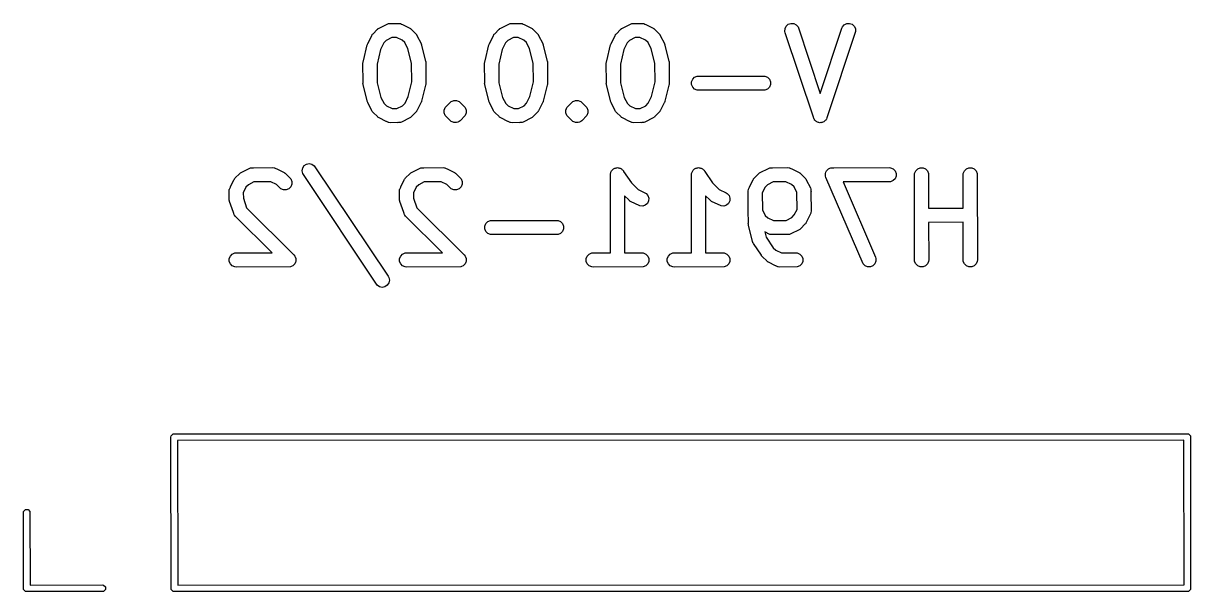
# Model space of a CAD drawing. Extents: x 147.2 to 180.4, y -94.1 to -50.4.
# Drawn here: x 147.23 to 167.79, y -94.15 to -84.15 of the extents above; entities that cross this region are included whole.
import ezdxf

# ---------------------------------------------------------------- set-up
doc = ezdxf.new("R2010")
doc.units = 0
doc.layers.add('BLACK', color=7, linetype='CONTINUOUS')

msp = doc.modelspace()

# ---------------------------------------------------------------- linework, layer by layer
at = {"layer": 'BLACK', "linetype": 'CONTINUOUS'}
for p, q in [((153.391768, -84.328024), (153.463039, -84.253969)), ((153.463039, -84.253969), (153.472627, -84.246099)), ((153.472627, -84.246099), (153.474789, -84.243608)), ((153.474789, -84.243608), (153.477149, -84.242388)), ((153.477149, -84.242388), (153.481981, -84.238424)), ((153.481981, -84.238424), (153.496364, -84.232465)), ((153.496364, -84.232465), (153.638383, -84.159125)), ((153.638383, -84.159125), (153.661268, -84.150367)), ((153.661268, -84.150367), (153.66575, -84.150048)), ((153.66575, -84.150048), (153.669899, -84.14833)), ((153.669899, -84.14833), (153.694997, -84.147969)), ((153.694997, -84.147969), (153.709918, -84.146909)), ((153.709918, -84.146909), (153.712351, -84.14772)), ((153.712351, -84.14772), (153.837142, -84.145928)), ((153.837142, -84.145928), (153.861528, -84.14833)), ((153.861528, -84.14833), (153.865676, -84.150048)), ((153.865676, -84.150048), (153.870158, -84.150367)), ((153.870158, -84.150367), (153.89225, -84.161055)), ((153.89225, -84.161055), (153.906588, -84.166994)), ((153.906588, -84.166994), (153.908521, -84.168927)), ((153.908521, -84.168927), (154.035902, -84.230554)), ((154.035902, -84.230554), (154.046398, -84.237161)), ((154.046398, -84.237161), (154.049446, -84.238424)), ((154.049446, -84.238424), (154.051416, -84.24032)), ((154.051416, -84.24032), (154.056639, -84.243608)), ((154.056639, -84.243608), (154.06576, -84.254125)), ((154.06576, -84.254125), (154.139816, -84.325396)), ((155.534625, -84.328024), (155.605896, -84.253969)), ((155.605896, -84.253969), (155.615484, -84.246099)), ((155.615484, -84.246099), (155.617646, -84.243608)), ((155.617646, -84.243608), (155.620006, -84.242388)), ((155.620006, -84.242388), (155.624838, -84.238424)), ((155.624838, -84.238424), (155.639221, -84.232465)), ((155.639221, -84.232465), (155.78124, -84.159125)), ((155.78124, -84.159125), (155.804125, -84.150367)), ((155.804125, -84.150367), (155.808607, -84.150048)), ((155.808607, -84.150048), (155.812756, -84.14833)), ((155.812756, -84.14833), (155.837854, -84.147969)), ((155.837854, -84.147969), (155.852775, -84.146909)), ((155.852775, -84.146909), (155.855208, -84.14772)), ((155.855208, -84.14772), (155.979999, -84.145928)), ((155.979999, -84.145928), (156.004385, -84.14833)), ((156.004385, -84.14833), (156.008533, -84.150048)), ((156.008533, -84.150048), (156.013015, -84.150367)), ((156.013015, -84.150367), (156.035107, -84.161055)), ((156.035107, -84.161055), (156.049445, -84.166994)), ((156.049445, -84.166994), (156.051378, -84.168927)), ((156.051378, -84.168927), (156.178759, -84.230554)), ((156.178759, -84.230554), (156.189255, -84.237161)), ((156.189255, -84.237161), (156.192303, -84.238424)), ((156.192303, -84.238424), (156.194273, -84.24032)), ((156.194273, -84.24032), (156.199496, -84.243608)), ((156.199496, -84.243608), (156.208617, -84.254125)), ((156.208617, -84.254125), (156.282673, -84.325396)), ((157.677482, -84.328024), (157.748753, -84.253969)), ((157.748753, -84.253969), (157.758341, -84.246099)), ((157.758341, -84.246099), (157.760503, -84.243608)), ((157.760503, -84.243608), (157.762863, -84.242388)), ((157.762863, -84.242388), (157.767695, -84.238424)), ((157.767695, -84.238424), (157.782078, -84.232465)), ((157.782078, -84.232465), (157.924097, -84.159125)), ((157.924097, -84.159125), (157.946982, -84.150367)), ((157.946982, -84.150367), (157.951464, -84.150048)), ((157.951464, -84.150048), (157.955613, -84.14833)), ((157.955613, -84.14833), (157.980711, -84.147969)), ((157.980711, -84.147969), (157.995632, -84.146909)), ((157.995632, -84.146909), (157.998065, -84.14772)), ((157.998065, -84.14772), (158.122856, -84.145928)), ((158.122856, -84.145928), (158.147242, -84.14833)), ((158.147242, -84.14833), (158.15139, -84.150048)), ((158.15139, -84.150048), (158.155872, -84.150367)), ((158.155872, -84.150367), (158.177964, -84.161055)), ((158.177964, -84.161055), (158.192302, -84.166994)), ((158.192302, -84.166994), (158.194235, -84.168927)), ((158.194235, -84.168927), (158.321616, -84.230554)), ((158.321616, -84.230554), (158.332112, -84.237161)), ((158.332112, -84.237161), (158.33516, -84.238424)), ((158.33516, -84.238424), (158.33713, -84.24032)), ((158.33713, -84.24032), (158.342353, -84.243608)), ((158.342353, -84.243608), (158.351474, -84.254125)), ((158.351474, -84.254125), (158.42553, -84.325396)), ((160.641695, -84.286562), (160.645152, -84.237913)), ((160.647128, -84.310456), (160.641695, -84.286562)), ((160.645152, -84.237913), (160.666964, -84.194288)), ((160.666964, -84.194288), (160.70381, -84.162333)), ((160.70381, -84.162333), (160.750079, -84.14691)), ((160.750079, -84.14691), (160.798728, -84.150367)), ((160.798728, -84.150367), (160.842353, -84.172179)), ((160.842353, -84.172179), (160.874308, -84.209025)), ((160.874308, -84.209025), (161.266373, -85.379383)), ((161.266373, -85.379383), (161.647128, -84.231399)), ((161.889731, -84.286562), (161.384298, -85.810456)), ((161.647128, -84.231399), (161.657118, -84.209024)), ((161.657118, -84.209024), (161.689073, -84.172179)), ((161.689073, -84.172179), (161.732698, -84.150367)), ((161.732698, -84.150367), (161.781347, -84.14691)), ((161.781347, -84.14691), (161.827617, -84.162333)), ((161.827617, -84.162333), (161.864462, -84.194288)), ((161.864462, -84.194288), (161.886274, -84.237912)), ((161.886274, -84.237912), (161.889731, -84.286562)), ((153.295548, -84.50325), (153.302233, -84.494226)), ((153.302233, -84.494226), (153.368197, -84.357883)), ((153.368197, -84.357883), (153.374804, -84.347386)), ((153.374804, -84.347386), (153.376067, -84.344339)), ((153.376067, -84.344339), (153.377963, -84.342368)), ((153.377963, -84.342368), (153.381251, -84.337146)), ((153.381251, -84.337146), (153.391768, -84.328024)), ((153.579214, -84.490923), (153.522356, -84.608446)), ((153.621777, -84.446699), (153.579214, -84.490923)), ((153.720829, -84.395546), (153.621777, -84.446699)), ((153.805224, -84.394334), (153.720829, -84.395546)), ((153.902861, -84.441571), (153.805224, -84.394334)), ((153.947085, -84.484134), (153.902861, -84.441571)), ((154.002989, -84.592386), (153.947085, -84.484134)), ((154.139816, -84.325396), (154.147685, -84.334984)), ((154.147685, -84.334984), (154.150177, -84.337146)), ((154.150177, -84.337146), (154.151396, -84.339506)), ((154.151396, -84.339506), (154.155361, -84.344338)), ((154.155361, -84.344338), (154.161319, -84.358721)), ((154.161319, -84.358721), (154.23466, -84.50074)), ((154.23466, -84.50074), (154.235343, -84.502525)), ((155.438405, -84.50325), (155.44509, -84.494226)), ((155.44509, -84.494226), (155.511054, -84.357883)), ((155.511054, -84.357883), (155.517661, -84.347386)), ((155.517661, -84.347386), (155.518924, -84.344339)), ((155.518924, -84.344339), (155.52082, -84.342368)), ((155.52082, -84.342368), (155.524108, -84.337146)), ((155.524108, -84.337146), (155.534625, -84.328024)), ((155.722071, -84.490923), (155.665213, -84.608446)), ((155.764634, -84.446699), (155.722071, -84.490923)), ((155.863686, -84.395546), (155.764634, -84.446699)), ((155.948081, -84.394334), (155.863686, -84.395546)), ((156.045718, -84.441571), (155.948081, -84.394334)), ((156.089942, -84.484134), (156.045718, -84.441571)), ((156.145846, -84.592386), (156.089942, -84.484134)), ((156.282673, -84.325396), (156.290542, -84.334984)), ((156.290542, -84.334984), (156.293034, -84.337146)), ((156.293034, -84.337146), (156.294253, -84.339506)), ((156.294253, -84.339506), (156.298218, -84.344338)), ((156.298218, -84.344338), (156.304176, -84.358721)), ((156.304176, -84.358721), (156.377517, -84.50074)), ((156.377517, -84.50074), (156.3782, -84.502525)), ((157.581262, -84.50325), (157.587947, -84.494226)), ((157.587947, -84.494226), (157.653911, -84.357883)), ((157.653911, -84.357883), (157.660518, -84.347386)), ((157.660518, -84.347386), (157.661781, -84.344339)), ((157.661781, -84.344339), (157.663677, -84.342368)), ((157.663677, -84.342368), (157.666965, -84.337146)), ((157.666965, -84.337146), (157.677482, -84.328024)), ((157.864928, -84.490923), (157.80807, -84.608446)), ((157.907491, -84.446699), (157.864928, -84.490923)), ((158.006543, -84.395546), (157.907491, -84.446699)), ((158.090938, -84.394334), (158.006543, -84.395546)), ((158.188575, -84.441571), (158.090938, -84.394334)), ((158.232799, -84.484134), (158.188575, -84.441571)), ((158.288703, -84.592386), (158.232799, -84.484134)), ((158.42553, -84.325396), (158.433399, -84.334984)), ((158.433399, -84.334984), (158.435891, -84.337146)), ((158.435891, -84.337146), (158.43711, -84.339506)), ((158.43711, -84.339506), (158.441075, -84.344338)), ((158.441075, -84.344338), (158.447033, -84.358721)), ((158.447033, -84.358721), (158.520374, -84.50074)), ((158.520374, -84.50074), (158.521057, -84.502525)), ((161.144535, -85.795273), (160.647128, -84.310456)), ((153.21978, -84.805327), (153.287303, -84.526325)), ((153.287303, -84.526325), (153.287946, -84.524525)), ((153.287946, -84.524525), (153.28801, -84.523626)), ((153.28801, -84.523626), (153.288994, -84.521591)), ((153.288994, -84.521591), (153.295548, -84.50325)), ((153.522356, -84.608446), (153.460041, -84.86593)), ((154.069329, -84.849503), (154.002989, -84.592386)), ((154.235343, -84.502525), (154.23588, -84.50325)), ((154.23588, -84.50325), (154.236416, -84.50533)), ((154.236416, -84.50533), (154.243418, -84.523625)), ((154.243418, -84.523625), (154.244285, -84.535826)), ((154.244285, -84.535826), (154.315553, -84.81204)), ((155.362637, -84.805327), (155.43016, -84.526325)), ((155.43016, -84.526325), (155.430803, -84.524525)), ((155.430803, -84.524525), (155.430867, -84.523626)), ((155.430867, -84.523626), (155.431851, -84.521591)), ((155.431851, -84.521591), (155.438405, -84.50325)), ((155.665213, -84.608446), (155.602898, -84.86593)), ((156.212186, -84.849503), (156.145846, -84.592386)), ((156.3782, -84.502525), (156.378737, -84.50325)), ((156.378737, -84.50325), (156.379273, -84.50533)), ((156.379273, -84.50533), (156.386275, -84.523625)), ((156.386275, -84.523625), (156.387142, -84.535826)), ((156.387142, -84.535826), (156.45841, -84.81204)), ((157.505494, -84.805327), (157.573017, -84.526325)), ((157.573017, -84.526325), (157.57366, -84.524525)), ((157.57366, -84.524525), (157.573724, -84.523626)), ((157.573724, -84.523626), (157.574708, -84.521591)), ((157.574708, -84.521591), (157.581262, -84.50325)), ((157.80807, -84.608446), (157.745755, -84.86593)), ((158.355043, -84.849503), (158.288703, -84.592386)), ((158.521057, -84.502525), (158.521594, -84.50325)), ((158.521594, -84.50325), (158.52213, -84.50533)), ((158.52213, -84.50533), (158.529132, -84.523625)), ((158.529132, -84.523625), (158.529999, -84.535826)), ((158.529999, -84.535826), (158.601267, -84.81204)), ((153.212142, -84.842357), (153.212561, -84.838102)), ((153.214341, -85.191786), (153.212142, -84.842357)), ((153.21229, -84.83628), (153.213049, -84.83314)), ((153.212561, -84.838102), (153.21229, -84.83628)), ((153.213049, -84.83314), (153.214544, -84.817971)), ((153.214544, -84.817971), (153.21978, -84.805327)), ((153.460041, -84.86593), (153.462096, -85.192352)), ((154.071385, -85.175926), (154.069329, -84.849503)), ((154.315553, -84.81204), (154.316178, -84.816269)), ((154.316178, -84.816269), (154.316883, -84.817971)), ((154.316883, -84.817971), (154.316903, -84.821171)), ((154.316903, -84.821171), (154.319137, -84.836281)), ((154.319137, -84.836281), (154.317085, -84.850071)), ((154.317085, -84.850071), (154.319285, -85.1995)), ((155.354999, -84.842357), (155.355418, -84.838102)), ((155.357198, -85.191786), (155.354999, -84.842357)), ((155.355147, -84.83628), (155.355906, -84.83314)), ((155.355418, -84.838102), (155.355147, -84.83628)), ((155.355906, -84.83314), (155.357401, -84.817971)), ((155.357401, -84.817971), (155.362637, -84.805327)), ((155.602898, -84.86593), (155.604953, -85.192352)), ((156.214242, -85.175926), (156.212186, -84.849503)), ((156.45841, -84.81204), (156.459035, -84.816269)), ((156.459035, -84.816269), (156.45974, -84.817971)), ((156.45974, -84.817971), (156.45976, -84.821171)), ((156.45976, -84.821171), (156.461994, -84.836281)), ((156.461994, -84.836281), (156.459942, -84.850071)), ((156.459942, -84.850071), (156.462142, -85.1995)), ((157.497856, -84.842357), (157.498275, -84.838102)), ((157.500055, -85.191786), (157.497856, -84.842357)), ((157.498004, -84.83628), (157.498763, -84.83314)), ((157.498275, -84.838102), (157.498004, -84.83628)), ((157.498763, -84.83314), (157.500258, -84.817971)), ((157.500258, -84.817971), (157.505494, -84.805327)), ((157.745755, -84.86593), (157.74781, -85.192352)), ((158.357099, -85.175926), (158.355043, -84.849503)), ((158.601267, -84.81204), (158.601892, -84.816269)), ((158.601892, -84.816269), (158.602597, -84.817971)), ((158.602597, -84.817971), (158.602617, -84.821171)), ((158.602617, -84.821171), (158.604851, -84.836281)), ((158.604851, -84.836281), (158.602799, -84.850071)), ((158.602799, -84.850071), (158.604999, -85.1995)), ((159.018923, -85.130054), (159.053411, -85.095566)), ((159.053411, -85.095566), (159.098471, -85.076902)), ((159.098471, -85.076902), (160.265714, -85.0745)), ((160.265714, -85.0745), (160.2901, -85.076902)), ((160.2901, -85.076902), (160.33516, -85.095566)), ((160.33516, -85.095566), (160.369648, -85.130054)), ((153.21229, -85.205577), (153.214341, -85.191786)), ((153.214523, -85.220685), (153.21229, -85.205577)), ((153.214544, -85.223886), (153.214523, -85.220685)), ((153.215248, -85.225587), (153.214544, -85.223886)), ((153.215874, -85.229817), (153.215248, -85.225587)), ((153.287142, -85.50603), (153.215874, -85.229817)), ((153.462096, -85.192352), (153.528439, -85.44947)), ((154.009071, -85.433409), (154.071385, -85.175926)), ((154.311645, -85.236529), (154.244125, -85.515531)), ((154.316883, -85.223886), (154.311645, -85.236529)), ((154.318377, -85.208715), (154.316883, -85.223886)), ((154.319137, -85.205576), (154.318377, -85.208715)), ((154.319285, -85.1995), (154.318865, -85.203754)), ((154.318865, -85.203754), (154.319137, -85.205576)), ((155.355147, -85.205577), (155.357198, -85.191786)), ((155.35738, -85.220685), (155.355147, -85.205577)), ((155.357401, -85.223886), (155.35738, -85.220685)), ((155.358105, -85.225587), (155.357401, -85.223886)), ((155.358731, -85.229817), (155.358105, -85.225587)), ((155.429999, -85.50603), (155.358731, -85.229817)), ((155.604953, -85.192352), (155.671296, -85.44947)), ((156.151928, -85.433409), (156.214242, -85.175926)), ((156.454502, -85.236529), (156.386982, -85.515531)), ((156.45974, -85.223886), (156.454502, -85.236529)), ((156.461234, -85.208715), (156.45974, -85.223886)), ((156.461994, -85.205576), (156.461234, -85.208715)), ((156.462142, -85.1995), (156.461722, -85.203754)), ((156.461722, -85.203754), (156.461994, -85.205576)), ((157.498004, -85.205577), (157.500055, -85.191786)), ((157.500237, -85.220685), (157.498004, -85.205577)), ((157.500258, -85.223886), (157.500237, -85.220685)), ((157.500962, -85.225587), (157.500258, -85.223886)), ((157.501588, -85.229817), (157.500962, -85.225587)), ((157.572856, -85.50603), (157.501588, -85.229817)), ((157.74781, -85.192352), (157.814153, -85.44947)), ((158.294785, -85.433409), (158.357099, -85.175926)), ((158.597359, -85.236529), (158.529839, -85.515531)), ((158.602597, -85.223886), (158.597359, -85.236529)), ((158.604091, -85.208715), (158.602597, -85.223886)), ((158.604851, -85.205576), (158.604091, -85.208715)), ((158.604999, -85.1995), (158.604579, -85.203754)), ((158.604579, -85.203754), (158.604851, -85.205576)), ((159.000259, -85.175114), (159.018923, -85.130054)), ((159.000259, -85.223886), (159.000259, -85.175114)), ((159.018923, -85.268946), (159.000259, -85.223886)), ((159.053411, -85.303434), (159.018923, -85.268946)), ((159.098471, -85.322098), (159.053411, -85.303434)), ((159.122857, -85.3245), (159.098471, -85.322098)), ((160.2901, -85.322098), (159.122857, -85.3245)), ((160.33516, -85.303434), (160.2901, -85.322098)), ((160.369648, -85.268946), (160.33516, -85.303434)), ((160.369648, -85.130054), (160.388312, -85.175114)), ((160.388312, -85.223886), (160.369648, -85.268946)), ((160.388312, -85.175114), (160.388312, -85.223886)), ((153.28801, -85.51823), (153.287142, -85.50603)), ((153.29501, -85.536524), (153.28801, -85.51823)), ((153.528439, -85.44947), (153.584342, -85.557721)), ((153.952214, -85.55093), (154.009071, -85.433409)), ((154.242432, -85.520268), (154.23588, -85.538606)), ((154.243418, -85.518231), (154.242432, -85.520268)), ((154.243482, -85.51733), (154.243418, -85.518231)), ((154.244125, -85.515531), (154.243482, -85.51733)), ((154.748755, -85.539683), (154.767691, -85.524142)), ((154.767691, -85.524142), (154.767697, -85.524137)), ((154.767697, -85.524137), (154.799558, -85.510939)), ((154.799558, -85.510939), (154.812756, -85.505473)), ((154.812756, -85.505473), (154.86153, -85.505473)), ((154.86153, -85.505473), (154.861531, -85.505473)), ((154.861531, -85.505473), (154.885812, -85.515531)), ((154.885812, -85.515531), (154.906589, -85.524137)), ((154.906589, -85.524137), (154.90659, -85.524138)), ((154.90659, -85.524138), (154.99696, -85.611112)), ((155.430867, -85.51823), (155.429999, -85.50603)), ((155.437867, -85.536524), (155.430867, -85.51823)), ((155.671296, -85.44947), (155.727199, -85.557721)), ((156.095071, -85.55093), (156.151928, -85.433409)), ((156.385289, -85.520268), (156.378737, -85.538606)), ((156.386275, -85.518231), (156.385289, -85.520268)), ((156.386339, -85.51733), (156.386275, -85.518231)), ((156.386982, -85.515531), (156.386339, -85.51733)), ((156.891612, -85.539683), (156.910548, -85.524142)), ((156.910548, -85.524142), (156.910554, -85.524137)), ((156.910554, -85.524137), (156.942415, -85.510939)), ((156.942415, -85.510939), (156.955613, -85.505473)), ((156.955613, -85.505473), (157.004387, -85.505473)), ((157.004387, -85.505473), (157.004388, -85.505473)), ((157.004388, -85.505473), (157.028669, -85.515531)), ((157.028669, -85.515531), (157.049446, -85.524137)), ((157.049446, -85.524137), (157.049447, -85.524138)), ((157.049447, -85.524138), (157.139817, -85.611112)), ((157.573724, -85.51823), (157.572856, -85.50603)), ((157.580724, -85.536524), (157.573724, -85.51823)), ((157.814153, -85.44947), (157.870056, -85.557721)), ((158.237928, -85.55093), (158.294785, -85.433409)), ((158.528146, -85.520268), (158.521594, -85.538606)), ((158.529132, -85.518231), (158.528146, -85.520268)), ((158.529196, -85.51733), (158.529132, -85.518231)), ((158.529839, -85.515531), (158.529196, -85.51733)), ((153.295548, -85.538606), (153.29501, -85.536524)), ((153.296084, -85.53933), (153.295548, -85.538606)), ((153.296768, -85.541116), (153.296084, -85.53933)), ((153.370107, -85.683131), (153.296768, -85.541116)), ((153.376066, -85.697517), (153.370107, -85.683131)), ((153.380032, -85.702349), (153.376066, -85.697517)), ((153.381251, -85.70471), (153.380032, -85.702349)), ((153.383742, -85.70687), (153.381251, -85.70471)), ((153.391611, -85.716459), (153.383742, -85.70687)), ((153.465668, -85.787733), (153.391611, -85.716459)), ((153.584342, -85.557721), (153.628568, -85.600286)), ((153.628568, -85.600286), (153.726202, -85.647521)), ((153.726202, -85.647521), (153.810597, -85.646309)), ((153.810597, -85.646309), (153.90965, -85.595157)), ((153.90965, -85.595157), (153.952214, -85.55093)), ((154.139665, -85.713826), (154.068389, -85.787888)), ((154.150177, -85.70471), (154.139665, -85.713826)), ((154.153462, -85.69949), (154.150177, -85.70471)), ((154.155362, -85.697517), (154.153462, -85.69949)), ((154.156625, -85.694465), (154.155362, -85.697517)), ((154.163231, -85.683973), (154.156625, -85.694465)), ((154.229195, -85.547627), (154.163231, -85.683973)), ((154.23588, -85.538606), (154.229195, -85.547627)), ((154.643116, -85.675114), (154.644332, -85.672179)), ((154.643116, -85.723888), (154.643116, -85.675114)), ((154.661781, -85.768947), (154.643116, -85.723888)), ((154.644332, -85.672179), (154.655205, -85.645928)), ((154.655205, -85.645928), (154.66178, -85.630054)), ((154.66178, -85.630054), (154.661806, -85.630027)), ((154.661806, -85.630027), (154.748755, -85.539683)), ((154.99696, -85.611112), (155.012505, -85.630054)), ((155.031169, -85.723887), (155.012504, -85.768947)), ((155.012505, -85.630054), (155.029953, -85.672178)), ((155.029953, -85.672178), (155.031169, -85.675114)), ((155.031169, -85.675114), (155.031169, -85.723887)), ((155.438405, -85.538606), (155.437867, -85.536524)), ((155.438941, -85.53933), (155.438405, -85.538606)), ((155.439625, -85.541116), (155.438941, -85.53933)), ((155.512964, -85.683131), (155.439625, -85.541116)), ((155.518923, -85.697517), (155.512964, -85.683131)), ((155.522889, -85.702349), (155.518923, -85.697517)), ((155.524108, -85.70471), (155.522889, -85.702349)), ((155.526599, -85.70687), (155.524108, -85.70471)), ((155.534468, -85.716459), (155.526599, -85.70687)), ((155.608525, -85.787733), (155.534468, -85.716459)), ((155.727199, -85.557721), (155.771425, -85.600286)), ((155.771425, -85.600286), (155.869059, -85.647521)), ((155.869059, -85.647521), (155.953454, -85.646309)), ((155.953454, -85.646309), (156.052507, -85.595157)), ((156.052507, -85.595157), (156.095071, -85.55093)), ((156.282522, -85.713826), (156.211246, -85.787888)), ((156.293034, -85.70471), (156.282522, -85.713826)), ((156.296319, -85.69949), (156.293034, -85.70471)), ((156.298219, -85.697517), (156.296319, -85.69949)), ((156.299482, -85.694465), (156.298219, -85.697517)), ((156.306088, -85.683973), (156.299482, -85.694465)), ((156.372052, -85.547627), (156.306088, -85.683973)), ((156.378737, -85.538606), (156.372052, -85.547627)), ((156.785973, -85.675114), (156.787189, -85.672179)), ((156.785973, -85.723888), (156.785973, -85.675114)), ((156.804638, -85.768947), (156.785973, -85.723888)), ((156.787189, -85.672179), (156.798062, -85.645928)), ((156.798062, -85.645928), (156.804637, -85.630054)), ((156.804637, -85.630054), (156.804663, -85.630027)), ((156.804663, -85.630027), (156.891612, -85.539683)), ((157.139817, -85.611112), (157.155362, -85.630054)), ((157.174026, -85.723887), (157.155361, -85.768947)), ((157.155362, -85.630054), (157.17281, -85.672178)), ((157.17281, -85.672178), (157.174026, -85.675114)), ((157.174026, -85.675114), (157.174026, -85.723887)), ((157.581262, -85.538606), (157.580724, -85.536524)), ((157.581798, -85.53933), (157.581262, -85.538606)), ((157.582482, -85.541116), (157.581798, -85.53933)), ((157.655821, -85.683131), (157.582482, -85.541116)), ((157.66178, -85.697517), (157.655821, -85.683131)), ((157.665746, -85.702349), (157.66178, -85.697517)), ((157.666965, -85.70471), (157.665746, -85.702349)), ((157.669456, -85.70687), (157.666965, -85.70471)), ((157.677325, -85.716459), (157.669456, -85.70687)), ((157.751382, -85.787733), (157.677325, -85.716459)), ((157.870056, -85.557721), (157.914282, -85.600286)), ((157.914282, -85.600286), (158.011916, -85.647521)), ((158.011916, -85.647521), (158.096311, -85.646309)), ((158.096311, -85.646309), (158.195364, -85.595157)), ((158.195364, -85.595157), (158.237928, -85.55093)), ((158.425379, -85.713826), (158.354103, -85.787888)), ((158.435891, -85.70471), (158.425379, -85.713826)), ((158.439176, -85.69949), (158.435891, -85.70471)), ((158.441076, -85.697517), (158.439176, -85.69949)), ((158.442339, -85.694465), (158.441076, -85.697517)), ((158.448945, -85.683973), (158.442339, -85.694465)), ((158.514909, -85.547627), (158.448945, -85.683973)), ((158.521594, -85.538606), (158.514909, -85.547627)), ((153.474789, -85.798249), (153.465668, -85.787733)), ((153.480008, -85.801535), (153.474789, -85.798249)), ((153.481981, -85.803433), (153.480008, -85.801535)), ((153.48503, -85.804696), (153.481981, -85.803433)), ((153.495527, -85.811304), (153.48503, -85.804696)), ((153.622905, -85.872928), (153.495527, -85.811304)), ((153.624839, -85.874862), (153.622905, -85.872928)), ((153.63918, -85.880802), (153.624839, -85.874862)), ((153.66127, -85.891489), (153.63918, -85.880802)), ((153.665749, -85.891807), (153.66127, -85.891489)), ((153.669899, -85.893526), (153.665749, -85.891807)), ((153.694285, -85.895928), (153.669899, -85.893526)), ((153.819074, -85.894135), (153.694285, -85.895928)), ((153.821508, -85.894947), (153.819074, -85.894135)), ((153.836427, -85.893886), (153.821508, -85.894947)), ((153.861528, -85.893526), (153.836427, -85.893886)), ((153.865677, -85.891807), (153.861528, -85.893526)), ((153.870157, -85.891489), (153.865677, -85.891807)), ((153.893043, -85.882732), (153.870157, -85.891489)), ((154.035069, -85.809388), (153.893043, -85.882732)), ((154.049447, -85.803433), (154.035069, -85.809388)), ((154.054275, -85.79947), (154.049447, -85.803433)), ((154.056639, -85.79825), (154.054275, -85.79947)), ((154.058803, -85.795754), (154.056639, -85.79825)), ((154.068389, -85.787888), (154.058803, -85.795754)), ((154.677326, -85.787889), (154.661781, -85.768947)), ((154.767696, -85.874861), (154.677326, -85.787889)), ((154.767697, -85.874862), (154.767696, -85.874861)), ((154.799558, -85.888059), (154.767697, -85.874862)), ((154.812756, -85.893526), (154.799558, -85.888059)), ((154.812757, -85.893526), (154.812756, -85.893526)), ((154.861529, -85.893526), (154.812757, -85.893526)), ((154.86153, -85.893526), (154.861529, -85.893526)), ((154.880194, -85.885794), (154.86153, -85.893526)), ((154.906589, -85.874862), (154.880194, -85.885794)), ((154.906594, -85.874856), (154.906589, -85.874862)), ((154.925531, -85.859316), (154.906594, -85.874856)), ((155.012504, -85.768947), (154.925531, -85.859316)), ((155.617646, -85.798249), (155.608525, -85.787733)), ((155.622865, -85.801535), (155.617646, -85.798249)), ((155.624838, -85.803433), (155.622865, -85.801535)), ((155.627887, -85.804696), (155.624838, -85.803433)), ((155.638384, -85.811304), (155.627887, -85.804696)), ((155.765762, -85.872928), (155.638384, -85.811304)), ((155.767696, -85.874862), (155.765762, -85.872928)), ((155.782037, -85.880802), (155.767696, -85.874862)), ((155.804127, -85.891489), (155.782037, -85.880802)), ((155.808606, -85.891807), (155.804127, -85.891489)), ((155.812756, -85.893526), (155.808606, -85.891807)), ((155.837142, -85.895928), (155.812756, -85.893526)), ((155.961931, -85.894135), (155.837142, -85.895928)), ((155.964365, -85.894947), (155.961931, -85.894135)), ((155.979284, -85.893886), (155.964365, -85.894947)), ((156.004385, -85.893526), (155.979284, -85.893886)), ((156.008534, -85.891807), (156.004385, -85.893526)), ((156.013014, -85.891489), (156.008534, -85.891807)), ((156.0359, -85.882732), (156.013014, -85.891489)), ((156.177926, -85.809388), (156.0359, -85.882732)), ((156.192304, -85.803433), (156.177926, -85.809388)), ((156.197132, -85.79947), (156.192304, -85.803433)), ((156.199496, -85.79825), (156.197132, -85.79947)), ((156.20166, -85.795754), (156.199496, -85.79825)), ((156.211246, -85.787888), (156.20166, -85.795754)), ((156.820183, -85.787889), (156.804638, -85.768947)), ((156.910553, -85.874861), (156.820183, -85.787889)), ((156.910554, -85.874862), (156.910553, -85.874861)), ((156.942415, -85.888059), (156.910554, -85.874862)), ((156.955613, -85.893526), (156.942415, -85.888059)), ((156.955614, -85.893526), (156.955613, -85.893526)), ((157.004386, -85.893526), (156.955614, -85.893526)), ((157.004387, -85.893526), (157.004386, -85.893526)), ((157.023051, -85.885794), (157.004387, -85.893526)), ((157.049446, -85.874862), (157.023051, -85.885794)), ((157.049451, -85.874856), (157.049446, -85.874862)), ((157.068388, -85.859316), (157.049451, -85.874856)), ((157.155361, -85.768947), (157.068388, -85.859316)), ((157.760503, -85.798249), (157.751382, -85.787733)), ((157.765722, -85.801535), (157.760503, -85.798249)), ((157.767695, -85.803433), (157.765722, -85.801535)), ((157.770744, -85.804696), (157.767695, -85.803433)), ((157.781241, -85.811304), (157.770744, -85.804696)), ((157.908619, -85.872928), (157.781241, -85.811304)), ((157.910553, -85.874862), (157.908619, -85.872928)), ((157.924894, -85.880802), (157.910553, -85.874862)), ((157.946984, -85.891489), (157.924894, -85.880802)), ((157.951463, -85.891807), (157.946984, -85.891489)), ((157.955613, -85.893526), (157.951463, -85.891807)), ((157.979999, -85.895928), (157.955613, -85.893526)), ((158.104788, -85.894135), (157.979999, -85.895928)), ((158.107222, -85.894947), (158.104788, -85.894135)), ((158.122141, -85.893886), (158.107222, -85.894947)), ((158.147242, -85.893526), (158.122141, -85.893886)), ((158.151391, -85.891807), (158.147242, -85.893526)), ((158.155871, -85.891489), (158.151391, -85.891807)), ((158.178757, -85.882732), (158.155871, -85.891489)), ((158.320783, -85.809388), (158.178757, -85.882732)), ((158.335161, -85.803433), (158.320783, -85.809388)), ((158.339989, -85.79947), (158.335161, -85.803433)), ((158.342353, -85.79825), (158.339989, -85.79947)), ((158.344517, -85.795754), (158.342353, -85.79825)), ((158.354103, -85.787888), (158.344517, -85.795754)), ((161.145152, -85.803943), (161.144535, -85.795273)), ((161.152086, -85.817812), (161.145152, -85.803943)), ((161.157118, -85.832832), (161.152086, -85.817812)), ((161.162969, -85.839579), (161.157118, -85.832832)), ((161.166964, -85.847568), (161.162969, -85.839579)), ((161.178803, -85.857835), (161.166964, -85.847568)), ((161.189073, -85.869677), (161.178803, -85.857835)), ((161.197063, -85.873672), (161.189073, -85.869677)), ((161.20381, -85.879523), (161.197063, -85.873672)), ((161.218677, -85.884478), (161.20381, -85.879523)), ((161.232698, -85.891489), (161.218677, -85.884478)), ((161.241607, -85.892122), (161.232698, -85.891489)), ((161.250079, -85.894946), (161.241607, -85.892122)), ((161.265713, -85.893835), (161.250079, -85.894946)), ((161.281347, -85.894946), (161.265713, -85.893835)), ((161.289818, -85.892122), (161.281347, -85.894946)), ((161.298728, -85.891489), (161.289818, -85.892122)), ((161.312747, -85.884479), (161.298728, -85.891489)), ((161.327617, -85.879523), (161.312747, -85.884479)), ((161.334364, -85.873671), (161.327617, -85.879523)), ((161.342353, -85.869677), (161.334364, -85.873671)), ((161.35262, -85.857837), (161.342353, -85.869677)), ((161.364462, -85.847568), (161.35262, -85.857837)), ((161.368457, -85.839576), (161.364462, -85.847568)), ((161.374308, -85.832831), (161.368457, -85.839576)), ((161.384298, -85.810456), (161.374308, -85.832831)), ((151.067796, -86.772462), (151.209812, -86.699123)), ((151.209812, -86.699123), (151.232697, -86.690365)), ((151.232697, -86.690365), (151.237179, -86.690046)), ((151.237179, -86.690046), (151.241328, -86.688328)), ((151.241328, -86.688328), (151.263301, -86.688189)), ((151.263301, -86.688189), (151.281347, -86.686907)), ((151.281347, -86.686907), (151.284789, -86.688054)), ((151.284789, -86.688054), (151.622857, -86.685926)), ((151.622857, -86.685926), (151.647243, -86.688328)), ((151.647243, -86.688328), (151.651391, -86.690046)), ((151.651391, -86.690046), (151.655873, -86.690365)), ((151.655873, -86.690365), (151.677964, -86.701052)), ((151.677964, -86.701052), (151.692303, -86.706992)), ((151.692303, -86.706992), (151.694236, -86.708925)), ((151.694236, -86.708925), (151.821616, -86.770552)), ((152.140714, -86.739368), (152.150279, -86.691541)), ((152.150179, -86.787213), (152.140714, -86.739368)), ((152.150279, -86.691541), (152.177418, -86.651017)), ((152.177418, -86.651017), (152.217999, -86.623963)), ((152.217999, -86.623963), (152.265844, -86.614498)), ((152.265844, -86.614498), (152.313671, -86.624063)), ((152.313671, -86.624063), (152.354195, -86.651202)), ((152.354195, -86.651202), (153.655434, -88.598732)), ((154.067796, -86.772462), (154.209812, -86.699123)), ((154.209812, -86.699123), (154.232697, -86.690365)), ((154.232697, -86.690365), (154.237179, -86.690046)), ((154.237179, -86.690046), (154.241328, -86.688328)), ((154.241328, -86.688328), (154.263301, -86.688189)), ((154.263301, -86.688189), (154.281347, -86.686907)), ((154.281347, -86.686907), (154.284789, -86.688054)), ((154.284789, -86.688054), (154.622857, -86.685926)), ((154.622857, -86.685926), (154.647243, -86.688328)), ((154.647243, -86.688328), (154.651391, -86.690046)), ((154.651391, -86.690046), (154.655873, -86.690365)), ((154.655873, -86.690365), (154.677964, -86.701052)), ((154.677964, -86.701052), (154.692303, -86.706992)), ((154.692303, -86.706992), (154.694236, -86.708925)), ((154.694236, -86.708925), (154.821616, -86.770552)), ((157.576422, -86.775107), (157.57885, -86.762969)), ((157.57885, -86.762969), (157.585665, -86.752793)), ((157.585665, -86.752793), (157.590351, -86.74148)), ((157.590351, -86.74148), (157.599103, -86.732727)), ((157.599103, -86.732727), (157.60599, -86.722445)), ((157.60599, -86.722445), (157.616178, -86.715652)), ((157.616178, -86.715652), (157.624839, -86.706992)), ((157.624839, -86.706992), (157.636272, -86.702256)), ((157.636272, -86.702256), (157.64657, -86.695391)), ((157.64657, -86.695391), (157.658585, -86.693013)), ((157.658585, -86.693013), (157.669899, -86.688328)), ((157.669899, -86.688328), (157.682273, -86.688328)), ((157.682273, -86.688328), (157.694415, -86.685926)), ((157.694415, -86.685926), (157.706426, -86.688328)), ((157.706426, -86.688328), (157.718671, -86.688328)), ((157.718671, -86.688328), (157.730103, -86.693063)), ((157.730103, -86.693063), (157.742242, -86.695491)), ((157.742242, -86.695491), (157.752417, -86.702306)), ((157.752417, -86.702306), (157.763731, -86.706992)), ((157.763731, -86.706992), (157.772483, -86.715744)), ((157.772483, -86.715744), (157.782766, -86.722631)), ((157.782766, -86.722631), (157.78995, -86.733211)), ((157.78995, -86.733211), (157.798219, -86.74148)), ((157.798219, -86.74148), (157.802369, -86.751499)), ((157.802369, -86.751499), (157.939607, -86.953605)), ((159.004993, -86.775107), (159.007421, -86.762969)), ((159.007421, -86.762969), (159.014236, -86.752793)), ((159.014236, -86.752793), (159.018922, -86.74148)), ((159.018922, -86.74148), (159.027674, -86.732727)), ((159.027674, -86.732727), (159.034561, -86.722445)), ((159.034561, -86.722445), (159.044749, -86.715652)), ((159.044749, -86.715652), (159.05341, -86.706992)), ((159.05341, -86.706992), (159.064843, -86.702256)), ((159.064843, -86.702256), (159.075141, -86.695391)), ((159.075141, -86.695391), (159.087156, -86.693013)), ((159.087156, -86.693013), (159.09847, -86.688328)), ((159.09847, -86.688328), (159.110844, -86.688328)), ((159.110844, -86.688328), (159.122986, -86.685926)), ((159.122986, -86.685926), (159.134997, -86.688328)), ((159.134997, -86.688328), (159.147242, -86.688328)), ((159.147242, -86.688328), (159.158674, -86.693063)), ((159.158674, -86.693063), (159.170813, -86.695491)), ((159.170813, -86.695491), (159.180988, -86.702306)), ((159.180988, -86.702306), (159.192302, -86.706992)), ((159.192302, -86.706992), (159.201054, -86.715744)), ((159.201054, -86.715744), (159.211337, -86.722631)), ((159.211337, -86.722631), (159.218521, -86.733211)), ((159.218521, -86.733211), (159.22679, -86.74148)), ((159.22679, -86.74148), (159.23094, -86.751499)), ((159.23094, -86.751499), (159.368178, -86.953605)), ((160.210652, -86.772462), (160.352668, -86.699123)), ((160.352668, -86.699123), (160.375553, -86.690365)), ((160.375553, -86.690365), (160.380035, -86.690046)), ((160.380035, -86.690046), (160.384184, -86.688328)), ((160.384184, -86.688328), (160.40666, -86.688153)), ((160.40666, -86.688153), (160.424203, -86.686907)), ((160.424203, -86.686907), (160.42746, -86.687992)), ((160.42746, -86.687992), (160.694284, -86.685926)), ((160.694284, -86.685926), (160.71867, -86.688328)), ((160.71867, -86.688328), (160.722818, -86.690046)), ((160.722818, -86.690046), (160.7273, -86.690365)), ((160.7273, -86.690365), (160.749391, -86.701052)), ((160.749391, -86.701052), (160.76373, -86.706992)), ((160.76373, -86.706992), (160.765663, -86.708925)), ((160.765663, -86.708925), (160.893043, -86.770552)), ((161.366434, -86.764728), (161.375225, -86.742752)), ((161.375225, -86.742752), (161.375767, -86.742196)), ((161.375767, -86.742196), (161.376064, -86.74148)), ((161.376064, -86.74148), (161.392784, -86.724759)), ((161.392784, -86.724759), (161.40929, -86.707847)), ((161.40929, -86.707847), (161.410002, -86.707541)), ((161.410002, -86.707541), (161.410552, -86.706992)), ((161.410552, -86.706992), (161.432431, -86.697929)), ((161.432431, -86.697929), (161.454119, -86.688635)), ((161.454119, -86.688635), (161.454893, -86.688625)), ((161.454893, -86.688625), (161.455612, -86.688328)), ((161.455612, -86.688328), (161.484849, -86.688259)), ((161.484849, -86.688259), (161.502887, -86.688039)), ((161.502887, -86.688039), (161.503329, -86.688216)), ((161.503329, -86.688216), (162.479998, -86.685926)), ((162.479998, -86.685926), (162.504384, -86.688328)), ((162.504384, -86.688328), (162.549444, -86.706992)), ((162.549444, -86.706992), (162.583932, -86.74148)), ((162.583932, -86.74148), (162.602596, -86.78654)), ((162.928829, -86.78654), (162.947493, -86.74148)), ((162.947493, -86.74148), (162.981981, -86.706992)), ((162.981981, -86.706992), (163.027041, -86.688328)), ((163.027041, -86.688328), (163.075813, -86.688328)), ((163.075813, -86.688328), (163.120873, -86.706992)), ((163.120873, -86.706992), (163.155361, -86.74148)), ((163.155361, -86.74148), (163.174025, -86.78654)), ((163.785972, -86.78654), (163.804636, -86.74148)), ((163.804636, -86.74148), (163.839124, -86.706992)), ((163.839124, -86.706992), (163.884184, -86.688328)), ((163.884184, -86.688328), (163.932956, -86.688328)), ((163.932956, -86.688328), (163.978016, -86.706992)), ((163.978016, -86.706992), (164.012504, -86.74148)), ((164.012504, -86.74148), (164.031168, -86.78654)), ((150.877998, -87.02526), (150.939625, -86.897881)), ((150.939625, -86.897881), (150.946231, -86.887386)), ((150.946231, -86.887386), (150.947495, -86.884336)), ((150.947495, -86.884336), (150.949393, -86.882363)), ((150.949393, -86.882363), (150.952679, -86.877144)), ((150.952679, -86.877144), (150.963192, -86.868025)), ((150.963192, -86.868025), (151.034469, -86.793966)), ((151.034469, -86.793966), (151.044057, -86.786097)), ((151.044057, -86.786097), (151.046218, -86.783606)), ((151.046218, -86.783606), (151.048578, -86.782387)), ((151.048578, -86.782387), (151.053411, -86.778421)), ((151.053411, -86.778421), (151.067796, -86.772462)), ((151.291838, -86.935761), (151.193206, -86.986697)), ((151.590012, -86.933884), (151.291838, -86.935761)), ((151.688575, -86.981569), (151.590012, -86.933884)), ((151.821616, -86.770552), (151.832112, -86.777159)), ((151.832112, -86.777159), (151.83516, -86.778422)), ((151.83516, -86.778422), (151.83713, -86.780318)), ((151.83713, -86.780318), (151.842353, -86.783606)), ((151.842353, -86.783606), (151.851474, -86.794123)), ((151.851474, -86.794123), (151.92553, -86.865394)), ((151.92553, -86.865394), (151.941075, -86.884336)), ((151.941075, -86.884336), (151.95974, -86.929396)), ((151.95974, -86.929396), (151.95974, -86.978169)), ((152.161708, -86.808836), (152.150179, -86.787213)), ((153.462947, -88.756365), (152.161708, -86.808836)), ((153.877998, -87.02526), (153.939625, -86.897881)), ((153.939625, -86.897881), (153.946231, -86.887386)), ((153.946231, -86.887386), (153.947495, -86.884336)), ((153.947495, -86.884336), (153.949393, -86.882363)), ((153.949393, -86.882363), (153.952679, -86.877144)), ((153.952679, -86.877144), (153.963192, -86.868025)), ((153.963192, -86.868025), (154.034469, -86.793966)), ((154.034469, -86.793966), (154.044057, -86.786097)), ((154.044057, -86.786097), (154.046218, -86.783606)), ((154.046218, -86.783606), (154.048578, -86.782387)), ((154.048578, -86.782387), (154.053411, -86.778421)), ((154.053411, -86.778421), (154.067796, -86.772462)), ((154.291838, -86.935761), (154.193206, -86.986697)), ((154.590012, -86.933884), (154.291838, -86.935761)), ((154.688575, -86.981569), (154.590012, -86.933884)), ((154.821616, -86.770552), (154.832112, -86.777159)), ((154.832112, -86.777159), (154.83516, -86.778422)), ((154.83516, -86.778422), (154.83713, -86.780318)), ((154.83713, -86.780318), (154.842353, -86.783606)), ((154.842353, -86.783606), (154.851474, -86.794123)), ((154.851474, -86.794123), (154.92553, -86.865394)), ((154.92553, -86.865394), (154.941075, -86.884336)), ((154.941075, -86.884336), (154.95974, -86.929396)), ((154.95974, -86.929396), (154.95974, -86.978169)), ((157.569285, -86.810796), (157.56931, -86.810669)), ((157.569293, -86.810839), (157.569285, -86.810796)), ((157.569285, -86.810926), (157.569293, -86.810839)), ((157.571453, -88.187428), (157.569285, -86.810926)), ((157.56931, -86.810669), (157.571687, -86.78654)), ((157.571687, -86.78654), (157.576422, -86.775107)), ((157.939607, -86.953605), (158.057516, -87.069038)), ((158.997856, -86.810796), (158.997881, -86.810669)), ((158.997864, -86.810839), (158.997856, -86.810796)), ((158.997856, -86.810926), (158.997864, -86.810839)), ((159.000024, -88.187428), (158.997856, -86.810926)), ((158.997881, -86.810669), (159.000258, -86.78654)), ((159.000258, -86.78654), (159.004993, -86.775107)), ((159.368178, -86.953605), (159.486087, -87.069038)), ((160.020854, -87.02526), (160.082481, -86.897881)), ((160.082481, -86.897881), (160.089087, -86.887386)), ((160.089087, -86.887386), (160.090351, -86.884336)), ((160.090351, -86.884336), (160.092249, -86.882363)), ((160.092249, -86.882363), (160.095535, -86.877144)), ((160.095535, -86.877144), (160.106048, -86.868025)), ((160.106048, -86.868025), (160.177325, -86.793966)), ((160.177325, -86.793966), (160.186913, -86.786097)), ((160.186913, -86.786097), (160.189074, -86.783606)), ((160.189074, -86.783606), (160.191434, -86.782387)), ((160.191434, -86.782387), (160.196267, -86.778421)), ((160.196267, -86.778421), (160.210652, -86.772462)), ((160.434769, -86.935723), (160.336062, -86.986697)), ((160.661608, -86.933965), (160.434769, -86.935723)), ((160.76, -86.981568), (160.661608, -86.933965)), ((160.893043, -86.770552), (160.903535, -86.777157)), ((160.903535, -86.777157), (160.906587, -86.778421)), ((160.906587, -86.778421), (160.90856, -86.78032)), ((160.90856, -86.78032), (160.91378, -86.783606)), ((160.91378, -86.783606), (160.922896, -86.794117)), ((160.922896, -86.794117), (160.996958, -86.865394)), ((160.996958, -86.865394), (161.004827, -86.874982)), ((161.004827, -86.874982), (161.007319, -86.877144)), ((161.007319, -86.877144), (161.008538, -86.879504)), ((161.008538, -86.879504), (161.012503, -86.884336)), ((161.012503, -86.884336), (161.018462, -86.898721)), ((161.018462, -86.898721), (161.091802, -87.040739)), ((161.357111, -86.788037), (161.3574, -86.787314)), ((161.3574, -86.811684), (161.357111, -86.788037)), ((161.3574, -86.78654), (161.366434, -86.764728)), ((161.3574, -86.787314), (161.3574, -86.78654)), ((161.3574, -86.835312), (161.3574, -86.811684)), ((161.357697, -86.83603), (161.3574, -86.835312)), ((161.357707, -86.836805), (161.357697, -86.83603)), ((161.365105, -86.860166), (161.357707, -86.836805)), ((162.019776, -88.381634), (161.365105, -86.860166)), ((162.504384, -86.933524), (161.667099, -86.935487)), ((161.667099, -86.935487), (162.237748, -88.261686)), ((162.549444, -86.91486), (162.504384, -86.933524)), ((162.583932, -86.880372), (162.549444, -86.91486)), ((162.602596, -86.835312), (162.583932, -86.880372)), ((162.602596, -86.78654), (162.602596, -86.835312)), ((162.926427, -86.810926), (162.928829, -86.78654)), ((162.928829, -88.335312), (162.926427, -86.810926)), ((163.174025, -86.78654), (163.174995, -87.40221)), ((163.78357, -86.810926), (163.785972, -86.78654)), ((163.784499, -87.40055), (163.78357, -86.810926)), ((164.031168, -86.78654), (164.03357, -88.310926)), ((150.854999, -87.09664), (150.857401, -87.072254)), ((150.857057, -87.23998), (150.854999, -87.09664)), ((150.857401, -87.072254), (150.859119, -87.068105)), ((150.859119, -87.068105), (150.859438, -87.063624)), ((150.859438, -87.063624), (150.870125, -87.041532)), ((150.870125, -87.041532), (150.876065, -87.027194)), ((150.876065, -87.027194), (150.877998, -87.02526)), ((151.150641, -87.030923), (151.103405, -87.128557)), ((151.103405, -87.128557), (151.104785, -87.224658)), ((151.193206, -86.986697), (151.150641, -87.030923)), ((151.767695, -87.057716), (151.688575, -86.981569)), ((151.812755, -87.076381), (151.767695, -87.057716)), ((151.861528, -87.076381), (151.812755, -87.076381)), ((151.906588, -87.057716), (151.861528, -87.076381)), ((151.941075, -87.023229), (151.906588, -87.057716)), ((151.95974, -86.978169), (151.941075, -87.023229)), ((153.854999, -87.09664), (153.857401, -87.072254)), ((153.857057, -87.23998), (153.854999, -87.09664)), ((153.857401, -87.072254), (153.859119, -87.068105)), ((153.859119, -87.068105), (153.859438, -87.063624)), ((153.859438, -87.063624), (153.870125, -87.041532)), ((153.870125, -87.041532), (153.876065, -87.027194)), ((153.876065, -87.027194), (153.877998, -87.02526)), ((154.150641, -87.030923), (154.103405, -87.128557)), ((154.103405, -87.128557), (154.104785, -87.224658)), ((154.193206, -86.986697), (154.150641, -87.030923)), ((154.767695, -87.057716), (154.688575, -86.981569)), ((154.812755, -87.076381), (154.767695, -87.057716)), ((154.861528, -87.076381), (154.812755, -87.076381)), ((154.906588, -87.057716), (154.861528, -87.076381)), ((154.941075, -87.023229), (154.906588, -87.057716)), ((154.95974, -86.978169), (154.941075, -87.023229)), ((158.057516, -87.069038), (158.178758, -87.127695)), ((158.178758, -87.127695), (158.199495, -87.140749)), ((158.199495, -87.140749), (158.231451, -87.177594)), ((159.486087, -87.069038), (159.607329, -87.127695)), ((159.607329, -87.127695), (159.628066, -87.140749)), ((159.628066, -87.140749), (159.660022, -87.177594)), ((159.997855, -87.09664), (160.000257, -87.072254)), ((159.999227, -87.436976), (159.997855, -87.09664)), ((160.000257, -87.072254), (160.001975, -87.068105)), ((160.001975, -87.068105), (160.002294, -87.063624)), ((160.002294, -87.063624), (160.012981, -87.041532)), ((160.012981, -87.041532), (160.018921, -87.027194)), ((160.018921, -87.027194), (160.020854, -87.02526)), ((160.293497, -87.030923), (160.245684, -87.12975)), ((160.245684, -87.12975), (160.246879, -87.426087)), ((160.336062, -86.986697), (160.293497, -87.030923)), ((160.804227, -87.024132), (160.76, -86.981568)), ((160.855162, -87.122764), (160.804227, -87.024132)), ((160.857039, -87.420938), (160.855162, -87.122764)), ((161.091802, -87.040739), (161.100559, -87.063625)), ((161.100559, -87.063625), (161.100877, -87.068104)), ((161.100877, -87.068104), (161.102596, -87.072254)), ((161.102596, -87.072254), (161.102734, -87.094228)), ((161.102734, -87.094228), (161.104017, -87.112274)), ((161.104017, -87.112274), (161.102869, -87.115716)), ((161.102869, -87.115716), (161.104998, -87.453783)), ((150.855981, -87.255133), (150.857057, -87.23998)), ((150.857362, -87.261209), (150.855981, -87.255133)), ((150.857401, -87.263884), (150.857362, -87.261209)), ((150.858664, -87.266933), (150.857401, -87.263884)), ((150.861414, -87.279027), (150.858664, -87.266933)), ((150.92883, -87.474983), (150.861414, -87.279027)), ((151.104785, -87.224658), (151.161923, -87.39074)), ((153.855981, -87.255133), (153.857057, -87.23998)), ((153.857362, -87.261209), (153.855981, -87.255133)), ((153.857401, -87.263884), (153.857362, -87.261209)), ((153.858664, -87.266933), (153.857401, -87.263884)), ((153.861414, -87.279027), (153.858664, -87.266933)), ((153.92883, -87.474983), (153.861414, -87.279027)), ((154.104785, -87.224658), (154.161923, -87.39074)), ((157.892686, -87.254511), (157.817504, -87.180907)), ((157.817504, -87.180907), (157.819089, -88.186753)), ((157.90336, -87.266818), (157.892686, -87.254511)), ((157.908673, -87.270162), (157.90336, -87.266818)), ((157.910552, -87.272002), (157.908673, -87.270162)), ((157.913602, -87.273265), (157.910552, -87.272002)), ((157.924097, -87.279872), (157.913602, -87.273265)), ((158.089839, -87.360059), (157.924097, -87.279872)), ((158.138489, -87.363517), (158.089839, -87.360059)), ((158.18476, -87.348093), (158.138489, -87.363517)), ((158.221605, -87.316137), (158.18476, -87.348093)), ((158.243416, -87.272514), (158.221605, -87.316137)), ((158.231451, -87.177594), (158.246874, -87.223865)), ((158.246874, -87.223865), (158.243416, -87.272514)), ((159.321257, -87.254511), (159.246075, -87.180907)), ((159.246075, -87.180907), (159.24766, -88.186753)), ((159.331931, -87.266818), (159.321257, -87.254511)), ((159.337244, -87.270162), (159.331931, -87.266818)), ((159.339123, -87.272002), (159.337244, -87.270162)), ((159.342173, -87.273265), (159.339123, -87.272002)), ((159.352668, -87.279872), (159.342173, -87.273265)), ((159.51841, -87.360059), (159.352668, -87.279872)), ((159.56706, -87.363517), (159.51841, -87.360059)), ((159.613331, -87.348093), (159.56706, -87.363517)), ((159.650176, -87.316137), (159.613331, -87.348093)), ((159.671987, -87.272514), (159.650176, -87.316137)), ((159.660022, -87.177594), (159.675445, -87.223865)), ((159.675445, -87.223865), (159.671987, -87.272514)), ((150.92883, -87.47817), (150.92883, -87.474983)), ((150.935298, -87.493785), (150.92883, -87.47817)), ((150.942833, -87.515686), (150.935298, -87.493785)), ((150.945776, -87.519079), (150.942833, -87.515686)), ((150.947495, -87.523229), (150.945776, -87.519079)), ((150.96304, -87.542171), (150.947495, -87.523229)), ((151.610055, -88.186678), (150.96304, -87.542171)), ((151.161923, -87.39074), (151.996959, -88.222537)), ((153.92883, -87.47817), (153.92883, -87.474983)), ((153.935298, -87.493785), (153.92883, -87.47817)), ((153.942833, -87.515686), (153.935298, -87.493785)), ((153.945776, -87.519079), (153.942833, -87.515686)), ((153.947495, -87.523229), (153.945776, -87.519079)), ((153.96304, -87.542171), (153.947495, -87.523229)), ((154.610055, -88.186678), (153.96304, -87.542171)), ((154.161923, -87.39074), (154.996959, -88.222537)), ((159.998836, -87.43815), (159.999227, -87.436976)), ((159.999255, -87.444052), (159.998836, -87.43815)), ((160.000125, -87.659879), (159.999255, -87.444052)), ((160.246879, -87.426087), (160.298626, -87.526292)), ((160.298626, -87.526292), (160.342852, -87.568854)), ((160.342852, -87.568854), (160.441245, -87.616458)), ((160.668084, -87.6147), (160.766793, -87.563726)), ((160.766793, -87.563726), (160.809355, -87.519501)), ((160.809355, -87.519501), (160.857039, -87.420938)), ((161.081998, -87.525162), (161.020374, -87.652541)), ((161.083932, -87.523229), (161.081998, -87.525162)), ((161.089872, -87.508887), (161.083932, -87.523229)), ((161.100559, -87.486798), (161.089872, -87.508887)), ((161.100877, -87.482318), (161.100559, -87.486798)), ((161.102596, -87.478169), (161.100877, -87.482318)), ((161.104998, -87.453783), (161.102596, -87.478169)), ((163.174995, -87.40221), (163.784499, -87.40055)), ((155.357402, -87.715112), (155.376066, -87.670052)), ((155.357402, -87.763884), (155.357402, -87.715112)), ((155.376066, -87.808944), (155.357402, -87.763884)), ((155.376066, -87.670052), (155.410554, -87.635564)), ((155.410554, -87.635564), (155.455614, -87.6169)), ((155.455614, -87.6169), (156.622857, -87.614498)), ((156.622857, -87.614498), (156.647243, -87.6169)), ((156.647243, -87.6169), (156.692303, -87.635564)), ((156.692303, -87.635564), (156.726791, -87.670052)), ((156.726791, -87.670052), (156.745455, -87.715112)), ((156.745455, -87.763884), (156.726791, -87.808944)), ((156.745455, -87.715112), (156.745455, -87.763884)), ((159.998003, -87.674146), (160.000125, -87.659879)), ((160.000244, -87.689304), (159.998003, -87.674146)), ((160.000257, -87.692455), (160.000244, -87.689304)), ((160.000961, -87.694156), (160.000257, -87.692455)), ((160.001587, -87.698386), (160.000961, -87.694156)), ((160.075307, -87.9841), (160.001587, -87.698386)), ((160.441245, -87.616458), (160.668084, -87.6147)), ((160.892207, -87.777958), (160.750186, -87.851301)), ((160.906587, -87.772002), (160.892207, -87.777958)), ((160.911416, -87.768038), (160.906587, -87.772002)), ((160.91378, -87.766818), (160.911416, -87.768038)), ((160.915943, -87.764323), (160.91378, -87.766818)), ((160.925529, -87.756457), (160.915943, -87.764323)), ((160.996799, -87.682403), (160.925529, -87.756457)), ((161.007319, -87.673279), (160.996799, -87.682403)), ((161.010606, -87.668056), (161.007319, -87.673279)), ((161.012503, -87.666086), (161.010606, -87.668056)), ((161.013764, -87.663039), (161.012503, -87.666086)), ((161.020374, -87.652541), (161.013764, -87.663039)), ((163.784889, -87.648213), (163.175385, -87.649874)), ((163.175385, -87.649874), (163.176427, -88.310926)), ((163.785972, -88.335312), (163.784889, -87.648213)), ((155.410554, -87.843432), (155.376066, -87.808944)), ((155.455614, -87.862096), (155.410554, -87.843432)), ((155.48, -87.864498), (155.455614, -87.862096)), ((156.647243, -87.862096), (155.48, -87.864498)), ((156.692303, -87.843432), (156.647243, -87.862096)), ((156.726791, -87.808944), (156.692303, -87.843432)), ((160.078749, -88.001498), (160.075307, -87.9841)), ((160.337191, -87.841499), (160.288299, -87.817845)), ((160.288299, -87.817845), (160.311518, -87.907831)), ((160.311518, -87.907831), (160.438533, -88.094881)), ((160.339124, -87.843432), (160.337191, -87.841499)), ((160.353456, -87.849368), (160.339124, -87.843432)), ((160.375553, -87.860059), (160.353456, -87.849368)), ((160.380035, -87.860377), (160.375553, -87.860059)), ((160.384184, -87.862096), (160.380035, -87.860377)), ((160.40857, -87.864498), (160.384184, -87.862096)), ((160.675393, -87.862431), (160.40857, -87.864498)), ((160.678651, -87.863517), (160.675393, -87.862431)), ((160.696192, -87.86227), (160.678651, -87.863517)), ((160.71867, -87.862096), (160.696192, -87.86227)), ((160.722818, -87.860377), (160.71867, -87.862096)), ((160.7273, -87.860059), (160.722818, -87.860377)), ((160.750186, -87.851301), (160.7273, -87.860059)), ((150.910553, -88.206992), (150.955613, -88.188328)), ((150.955613, -88.188328), (151.610055, -88.186678)), ((153.910553, -88.206992), (153.955613, -88.188328)), ((153.955613, -88.188328), (154.610055, -88.186678)), ((157.196267, -88.206992), (157.241327, -88.188328)), ((157.241327, -88.188328), (157.571453, -88.187428)), ((157.819089, -88.186753), (158.122856, -88.185926)), ((158.122856, -88.185926), (158.147242, -88.188328)), ((158.147242, -88.188328), (158.192302, -88.206992)), ((158.624838, -88.206992), (158.669898, -88.188328)), ((158.669898, -88.188328), (159.000024, -88.187428)), ((159.24766, -88.186753), (159.551427, -88.185926)), ((159.551427, -88.185926), (159.575813, -88.188328)), ((159.575813, -88.188328), (159.620873, -88.206992)), ((160.080778, -88.005303), (160.078749, -88.001498)), ((160.081261, -88.007175), (160.080778, -88.005303)), ((160.083098, -88.009654), (160.081261, -88.007175)), ((160.090278, -88.02312), (160.083098, -88.009654)), ((160.229059, -88.227499), (160.090278, -88.02312)), ((160.438533, -88.094881), (160.485708, -88.140283)), ((160.485708, -88.140283), (160.584102, -88.187886)), ((160.584102, -88.187886), (160.837141, -88.185926)), ((160.837141, -88.185926), (160.861527, -88.188328)), ((160.861527, -88.188328), (160.906587, -88.206992)), ((150.857401, -88.28654), (150.876065, -88.24148)), ((150.857401, -88.335312), (150.857401, -88.28654)), ((150.876065, -88.380372), (150.857401, -88.335312)), ((150.876065, -88.24148), (150.910553, -88.206992)), ((150.910553, -88.41486), (150.876065, -88.380372)), ((152.012505, -88.380372), (151.978017, -88.41486)), ((151.996959, -88.222537), (152.012504, -88.241479)), ((152.012504, -88.241479), (152.012505, -88.24148)), ((152.012505, -88.24148), (152.018747, -88.25655)), ((152.025702, -88.34851), (152.012505, -88.380372)), ((152.018747, -88.25655), (152.031169, -88.286539)), ((152.031169, -88.335313), (152.025702, -88.34851)), ((152.031169, -88.286539), (152.031169, -88.335313)), ((153.857401, -88.28654), (153.876065, -88.24148)), ((153.857401, -88.335312), (153.857401, -88.28654)), ((153.876065, -88.380372), (153.857401, -88.335312)), ((153.876065, -88.24148), (153.910553, -88.206992)), ((153.910553, -88.41486), (153.876065, -88.380372)), ((155.012505, -88.380372), (154.978017, -88.41486)), ((154.996959, -88.222537), (155.012504, -88.241479)), ((155.012504, -88.241479), (155.012505, -88.24148)), ((155.012505, -88.24148), (155.018747, -88.25655)), ((155.025702, -88.34851), (155.012505, -88.380372)), ((155.018747, -88.25655), (155.031169, -88.286539)), ((155.031169, -88.335313), (155.025702, -88.34851)), ((155.031169, -88.286539), (155.031169, -88.335313)), ((157.143115, -88.28654), (157.161779, -88.24148)), ((157.143115, -88.335312), (157.143115, -88.28654)), ((157.161779, -88.380372), (157.143115, -88.335312)), ((157.161779, -88.24148), (157.196267, -88.206992)), ((157.196267, -88.41486), (157.161779, -88.380372)), ((158.192302, -88.206992), (158.22679, -88.24148)), ((158.22679, -88.380372), (158.192302, -88.41486)), ((158.22679, -88.24148), (158.245454, -88.28654)), ((158.245454, -88.335312), (158.22679, -88.380372)), ((158.245454, -88.28654), (158.245454, -88.335312)), ((158.571686, -88.28654), (158.59035, -88.24148)), ((158.571686, -88.335312), (158.571686, -88.28654)), ((158.59035, -88.380372), (158.571686, -88.335312)), ((158.59035, -88.24148), (158.624838, -88.206992)), ((158.624838, -88.41486), (158.59035, -88.380372)), ((159.620873, -88.206992), (159.655361, -88.24148)), ((159.655361, -88.380372), (159.620873, -88.41486)), ((159.655361, -88.24148), (159.674025, -88.28654)), ((159.674025, -88.335312), (159.655361, -88.380372)), ((159.674025, -88.28654), (159.674025, -88.335312)), ((160.233208, -88.237515), (160.229059, -88.227499)), ((160.248576, -88.256241), (160.233208, -88.237515)), ((160.24866, -88.256365), (160.248576, -88.256241)), ((160.248698, -88.256391), (160.24866, -88.256365)), ((160.248753, -88.256457), (160.248698, -88.256391)), ((160.322806, -88.327727), (160.248753, -88.256457)), ((160.331931, -88.338247), (160.322806, -88.327727)), ((160.337153, -88.341534), (160.331931, -88.338247)), ((160.339124, -88.343431), (160.337153, -88.341534)), ((160.34217, -88.344692), (160.339124, -88.343431)), ((160.352669, -88.351302), (160.34217, -88.344692)), ((160.480047, -88.412926), (160.352669, -88.351302)), ((160.906587, -88.206992), (160.941075, -88.24148)), ((160.941075, -88.380372), (160.906587, -88.41486)), ((160.941075, -88.24148), (160.959739, -88.28654)), ((160.959739, -88.335312), (160.941075, -88.380372)), ((160.959739, -88.28654), (160.959739, -88.335312)), ((162.054681, -88.415698), (162.019776, -88.381634)), ((162.227627, -88.3791), (162.193563, -88.414005)), ((162.245741, -88.333815), (162.227627, -88.3791)), ((162.237748, -88.261686), (162.245146, -88.285046)), ((162.245146, -88.285046), (162.245741, -88.333815)), ((162.947493, -88.380372), (162.928829, -88.335312)), ((162.981981, -88.41486), (162.947493, -88.380372)), ((163.155361, -88.380372), (163.120873, -88.41486)), ((163.174025, -88.335312), (163.155361, -88.380372)), ((163.176427, -88.310926), (163.174025, -88.335312)), ((163.804636, -88.380372), (163.785972, -88.335312)), ((163.839124, -88.41486), (163.804636, -88.380372)), ((164.012504, -88.380372), (163.978016, -88.41486)), ((164.031168, -88.335312), (164.012504, -88.380372)), ((164.03357, -88.310926), (164.031168, -88.335312)), ((150.955613, -88.433524), (150.910553, -88.41486)), ((150.979999, -88.435926), (150.955613, -88.433524)), ((151.932957, -88.433524), (150.979999, -88.435926)), ((151.932958, -88.433524), (151.932957, -88.433524)), ((151.946155, -88.428057), (151.932958, -88.433524)), ((151.978017, -88.41486), (151.946155, -88.428057)), ((153.655434, -88.598732), (153.666963, -88.620354)), ((153.955613, -88.433524), (153.910553, -88.41486)), ((153.979999, -88.435926), (153.955613, -88.433524)), ((154.932957, -88.433524), (153.979999, -88.435926)), ((154.932958, -88.433524), (154.932957, -88.433524)), ((154.946155, -88.428057), (154.932958, -88.433524)), ((154.978017, -88.41486), (154.946155, -88.428057)), ((157.241327, -88.433524), (157.196267, -88.41486)), ((157.265713, -88.435926), (157.241327, -88.433524)), ((158.147242, -88.433524), (157.265713, -88.435926)), ((158.192302, -88.41486), (158.147242, -88.433524)), ((158.669898, -88.433524), (158.624838, -88.41486)), ((158.694284, -88.435926), (158.669898, -88.433524)), ((159.575813, -88.433524), (158.694284, -88.435926)), ((159.620873, -88.41486), (159.575813, -88.433524)), ((160.481981, -88.41486), (160.480047, -88.412926)), ((160.496322, -88.4208), (160.481981, -88.41486)), ((160.518412, -88.431487), (160.496322, -88.4208)), ((160.522891, -88.431805), (160.518412, -88.431487)), ((160.527041, -88.433524), (160.522891, -88.431805)), ((160.551427, -88.435926), (160.527041, -88.433524)), ((160.861527, -88.433524), (160.551427, -88.435926)), ((160.906587, -88.41486), (160.861527, -88.433524)), ((162.099966, -88.433812), (162.054681, -88.415698)), ((162.148734, -88.433217), (162.099966, -88.433812)), ((162.193563, -88.414005), (162.148734, -88.433217)), ((163.027041, -88.433524), (162.981981, -88.41486)), ((163.075813, -88.433524), (163.027041, -88.433524)), ((163.120873, -88.41486), (163.075813, -88.433524)), ((163.884184, -88.433524), (163.839124, -88.41486)), ((163.932956, -88.433524), (163.884184, -88.433524)), ((163.978016, -88.41486), (163.932956, -88.433524)), ((153.503471, -88.783504), (153.462947, -88.756365)), ((153.551298, -88.793069), (153.503471, -88.783504)), ((153.599143, -88.783604), (153.551298, -88.793069)), ((153.639724, -88.75655), (153.599143, -88.783604)), ((153.666863, -88.716026), (153.639724, -88.75655)), ((153.676428, -88.668199), (153.666863, -88.716026)), ((153.666963, -88.620354), (153.676428, -88.668199)), ((149.83, -91.43), (149.834567, -91.407039)), ((149.834567, -94.112961), (149.83, -91.43)), ((149.834567, -91.407039), (149.867039, -91.374567)), ((149.867039, -91.374567), (167.73, -91.37)), ((167.670094, -91.485454), (149.945574, -91.489985)), ((149.945574, -91.489985), (149.949905, -94.034545)), ((167.674425, -94.030014), (167.670094, -91.485454)), ((167.73, -91.37), (167.752961, -91.374567)), ((167.752961, -91.374567), (167.785433, -91.407039)), ((167.785433, -91.407039), (167.79, -94.09)), ((147.234567, -92.737039), (147.267039, -92.704567)), ((147.267039, -92.704567), (147.312961, -92.704567)), ((147.312961, -92.704567), (147.345433, -92.737039)), ((147.23, -92.76), (147.234567, -92.737039)), ((147.234567, -94.112961), (147.23, -92.76)), ((147.345433, -92.737039), (147.349811, -94.034287)), ((147.267039, -94.145433), (147.234567, -94.112961)), ((147.29, -94.15), (147.267039, -94.145433)), ((148.642961, -94.145433), (147.29, -94.15)), ((147.349811, -94.034287), (148.62, -94.03)), ((148.62, -94.03), (148.642961, -94.034567)), ((148.642961, -94.034567), (148.675433, -94.067039)), ((148.675433, -94.112961), (148.642961, -94.145433)), ((148.675433, -94.067039), (148.675433, -94.112961)), ((149.867039, -94.145433), (149.834567, -94.112961)), ((149.89, -94.15), (149.867039, -94.145433)), ((167.752961, -94.145433), (149.89, -94.15)), ((149.949905, -94.034545), (167.674425, -94.030014)), ((167.785433, -94.112961), (167.752961, -94.145433)), ((167.79, -94.09), (167.785433, -94.112961))]:
    msp.add_line(p, q, dxfattribs=at)

doc.saveas('drawing.dxf')
